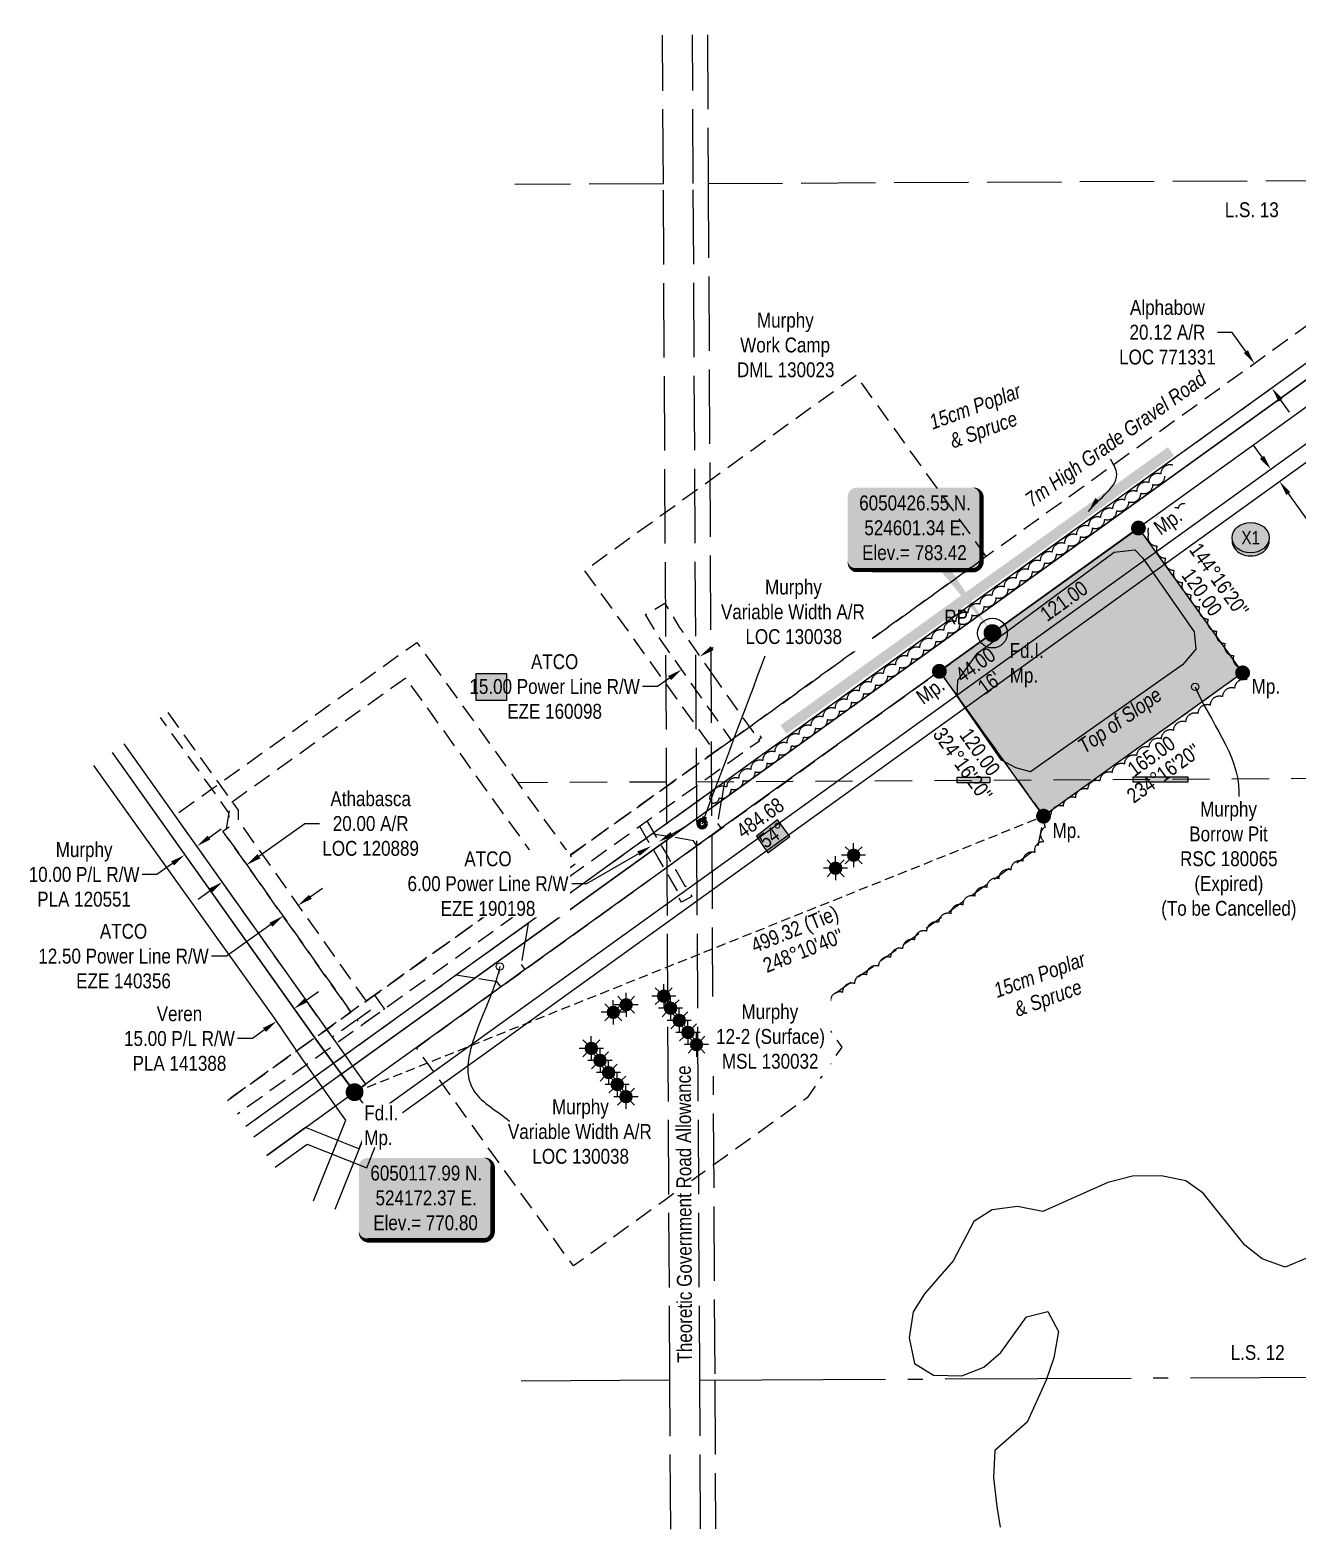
# Model space of a CAD drawing. Extents: x 522836 to 526784, y 6049824 to 6052578.
# Drawn here: x 523954 to 524806, y 6049824 to 6050832 of the extents above; entities that cross this region are included whole.
import ezdxf
from ezdxf.enums import TextEntityAlignment as Align

# ---------------------------------------------------------------- set-up
doc = ezdxf.new("R2010")
doc.units = 0
doc.header["$LTSCALE"] = 5
for name, pattern in [('0', [1, 1, 0]), ('foc-ACCESSROAD', [3.75, 2.5, -1.25]), ('foc-FLOWLINE', [3.75, 2.5, -1.25]), ('foc-LSD', [8, 5, -3]), ('foc-QUARTERLINE', [33, 25, -3, 2, -3]), ('foc-TIELINE', [1.875, 1.25, -0.625]), ('foc-UNSURVEYED', [12.5, 10, -2.5])]:
    doc.linetypes.add(name, pattern=pattern)
for name, color, linetype in [('35', 37, 'Continuous'), ('AS-ROADS', 254, 'Continuous'), ('AS-UNDERLAY-H', 141, 'Continuous'), ('C-AR', 13, 'foc-ACCESSROAD'), ('C-RW', 13, 'Continuous'), ('C-WS', 13, 'foc-ACCESSROAD'), ('C-WS-S', 13, 'Continuous'), ('DETAIL-T', 7, 'Continuous'), ('F-AR', 190, 'foc-ACCESSROAD'), ('F-EZE', 190, 'foc-FLOWLINE'), ('F-RW', 190, 'Continuous'), ('L-BD', 7, 'Continuous'), ('L-MON', 1, 'Continuous'), ('L-QSEC', 8, 'foc-QUARTERLINE'), ('L-ROAD-T', 7, 'Continuous'), ('L-SECTION-LSD', 7, 'foc-LSD'), ('L-TIE', 7, 'foc-TIELINE'), ('L-USEC', 7, 'foc-UNSURVEYED'), ('P-CROSSINGS', 250, 'Continuous'), ('P-PROPOSED', 10, 'Continuous'), ('P-PROPOSED-H', 21, 'Continuous'), ('T-BUSH', 110, '0'), ('T-BUSH-T', 110, 'Continuous'), ('T-SLOPE', 48, 'Continuous'), ('T-WATER', 160, 'Continuous')]:
    doc.layers.add(name, color=color, linetype=linetype)
for name, color, linetype, lineweight in [('AS-GENERAL', 48, 'Continuous', 18), ('C-AR-T', 13, 'Continuous', 9), ('C-RW-T', 13, 'Continuous', 9), ('C-WS-T', 13, 'Continuous', 9), ('F-AR-T', 190, 'Continuous', 9), ('F-EZE-T', 190, 'Continuous', 9), ('T-TEXT', 48, 'Continuous', 18)]:
    doc.layers.add(name, color=color, linetype=linetype, lineweight=lineweight)
doc.styles.add('100L', font='ARIALN.TTF', dxfattribs={"height": 11})
doc.styles.add('80', font='ARIALN.TTF', dxfattribs={"height": 10})
doc.styles.add('80CG', font='ARIALN.TTF', dxfattribs={"height": 10})
doc.styles.add('80L', font='ARIALN.TTF', dxfattribs={"height": 10})
doc.styles.add('80LS', font='ARIALNI.TTF', dxfattribs={"height": 10})
doc.styles.add('Crossing', font='ARIALN.TTF', dxfattribs={"height": 10})
doc.styles.add('foc-LtypeFont', font='ARIALN.TTF', dxfattribs={"height": 7.35})
doc.linetypes.add('foc-TOPO-flowdirection', pattern='A,20,[">",foc-LtypeFont,S=0.3,R=0,X=0,Y=-0.945],-1e-05', length=20.00001)
doc.dimstyles.new('Compass 5 000', dxfattribs={"dimscale": 5, "dimtxt": 9, "dimasz": 2, "dimexe": 0.2, "dimexo": 0.0625, "dimgap": 0.5, "dimtad": 0, "dimtih": 1, "dimtoh": 1, "dimzin": 0, "dimdsep": 46, "dimtxsty": '80CG', "dimcen": 0.1, "dimse1": 1, "dimse2": 1, "dimclrd": 256, "dimclrt": 256, "dimaunit": 1, "dimadec": 4, "dimazin": 0, "dimtfac": 0.06, "dimtofl": 0, "dimtmove": 0, "dimatfit": 1, "dimfxl": 0.2, "dimtolj": 1, "dimtzin": 0, "dimlwd": -1, "dimarcsym": 0})

# ---------------------------------------------------------------- blocks, each defined once
blk = doc.blocks.new('*D605')
at = {"layer": 'F-AR-T', "transparency": 16777216}
for p, q in [((524762.6, 6050628.7), (524752.6, 6050628.7)), ((524771.8, 6050615.8), (524762.6, 6050628.7)), ((524795.1, 6050583.1), (524800.9, 6050575))]:
    blk.add_line(p, q, dxfattribs=at)
for points in [[(524773.1, 6050616.7), (524770.4, 6050614.8), (524777.6, 6050607.6)], [(524796.5, 6050584.1), (524793.7, 6050582.1), (524789.3, 6050591.3)]]:
    blk.add_solid(points, dxfattribs=at)
at = {"layer": 'F-AR-T', "transparency": 16777216, "insert": (524719, 6050628.7), "char_height": 10, "attachment_point": 5, "style": '80CG'}
blk.add_mtext('\\A1;Alphabow\\P20.12 A/R\\PLOC 771331', dxfattribs=at)
blk = doc.blocks.new('*D603')
at = {"layer": 'F-EZE-T', "transparency": 16777216}
for p, q in [((524412.8, 6050416.5), (524421, 6050422.2)), ((524384.2, 6050396.3), (524376, 6050390.6)), ((524376, 6050390.6), (524366, 6050390.6))]:
    blk.add_line(p, q, dxfattribs=at)
for points in [[(524411.8, 6050417.8), (524413.8, 6050415.1), (524404.6, 6050410.7)], [(524383.2, 6050397.7), (524385.2, 6050395), (524392.4, 6050402.1)]]:
    blk.add_solid(points, dxfattribs=at)
at = {"layer": 'F-EZE-T', "transparency": 16777216, "insert": (524306.9, 6050390.6), "char_height": 10, "attachment_point": 5, "style": '80CG'}
blk.add_mtext('\\A1;ATCO\\P15.00 Power Line R/W\\PEZE 160098', dxfattribs=at)
blk = doc.blocks.new('*D609')
at = {"layer": 'F-EZE-T', "transparency": 16777216}
for p, q in [((524385.8, 6050291.4), (524394.4, 6050296.4)), ((524363.3, 6050278.3), (524328.4, 6050258.1)), ((524328.4, 6050258.1), (524318.4, 6050258.1))]:
    blk.add_line(p, q, dxfattribs=at)
for points in [[(524384.9, 6050292.9), (524386.6, 6050290), (524377.1, 6050286.4)], [(524362.5, 6050279.8), (524364.1, 6050276.9), (524371.9, 6050283.4)]]:
    blk.add_solid(points, dxfattribs=at)
at = {"layer": 'F-EZE-T', "transparency": 16777216, "insert": (524262.1, 6050258.1), "char_height": 10, "attachment_point": 5, "style": '80CG', "bg_fill": 3, "box_fill_scale": 1.1, "bg_fill_color": 256, "bg_fill_true_color": 13158600, "bg_fill_transparency": 0}
blk.add_mtext('\\A1;ATCO\\P6.00 Power Line R/W\\PEZE 190198', dxfattribs=at)
blk = doc.blocks.new('fdia')
at = {"color": 255, "const_width": 1}
blk.add_lwpolyline([(-0.5, 0, 1), (0.5, 0, 1)], format="xyb", close=True, dxfattribs=at)
blk = doc.blocks.new('Fdiaa')
blk.add_blockref('fdia', (0, 0))
blk = doc.blocks.new('fdib')
at = {"color": 1, "const_width": 1.6}
blk.add_lwpolyline([(-0.4, 0, 1), (0.4, 0, 1)], format="xyb", close=True, dxfattribs=at)
at = {"color": 1}
blk.add_circle((0, 0), 0.8, dxfattribs=at)
blk = doc.blocks.new('Fdibb')
blk.add_blockref('fdib', (0, 0))
blk = doc.blocks.new('fdicc')
for name in ['Fdibb', 'Fdiaa']:
    blk.add_blockref(name, (0, 0))
blk = doc.blocks.new('FDI')
blk.add_blockref('fdicc', (0, 0))
blk = doc.blocks.new('PLIA')
at = {"color": 255, "const_width": 1}
blk.add_lwpolyline([(-0.5, 0, 1), (0.5, 0, 1)], format="xyb", close=True, dxfattribs=at)
blk = doc.blocks.new('PLIAA')
blk.add_blockref('PLIA', (0, 0))
blk = doc.blocks.new('PLIB')
at = {"color": 1}
blk.add_circle((0, 0), 0.8, dxfattribs=at)
blk = doc.blocks.new('PLIBB')
blk.add_blockref('PLIB', (0, 0))
blk = doc.blocks.new('PLICC')
for name in ['PLIAA', 'PLIBB']:
    blk.add_blockref(name, (0, 0))
blk = doc.blocks.new('PLI')
blk.add_blockref('PLICC', (0, 0))
blk = doc.blocks.new('*D628')
at = {"layer": 'F-EZE-T', "transparency": 16777216}
for p, q in [((524142.6, 6050249.4), (524150.8, 6050255.1)), ((524116.1, 6050230.6), (524086.2, 6050209.4)), ((524086.2, 6050209.4), (524076.2, 6050209.4))]:
    blk.add_line(p, q, dxfattribs=at)
for points in [[(524141.7, 6050250.7), (524143.6, 6050248), (524134.5, 6050243.6)], [(524115.2, 6050231.9), (524117.1, 6050229.2), (524124.3, 6050236.4)]]:
    blk.add_solid(points, dxfattribs=at)
at = {"layer": 'F-EZE-T', "transparency": 16777216, "insert": (524017, 6050209.4), "char_height": 10, "attachment_point": 5, "style": '80CG'}
blk.add_mtext('\\A1;ATCO\\P12.50 Power Line R/W\\PEZE 140356', dxfattribs=at)
blk = doc.blocks.new('*D629')
at = {"layer": 'C-RW-T', "transparency": 16777216}
for p, q in [((524074.5, 6050289.1), (524082.6, 6050294.9)), ((524039.5, 6050264.3), (524029.5, 6050264.3)), ((524050, 6050271.7), (524039.5, 6050264.3))]:
    blk.add_line(p, q, dxfattribs=at)
for points in [[(524073.5, 6050290.5), (524075.4, 6050287.8), (524066.3, 6050283.3)], [(524049, 6050273.1), (524051, 6050270.4), (524058.2, 6050277.5)]]:
    blk.add_solid(points, dxfattribs=at)
at = {"layer": 'C-RW-T', "transparency": 16777216, "insert": (523990.5, 6050264.3), "char_height": 10, "attachment_point": 5, "style": '80CG'}
blk.add_mtext('\\A1;Murphy\\P10.00 P/L R/W\\PPLA 120551', dxfattribs=at)
blk = doc.blocks.new('*D630')
at = {"layer": 'C-RW-T', "transparency": 16777216}
for p, q in [((524139.9, 6050179.9), (524148.1, 6050185.7)), ((524103.7, 6050154), (524093.7, 6050154)), ((524111.8, 6050159.9), (524103.7, 6050154))]:
    blk.add_line(p, q, dxfattribs=at)
for points in [[(524138.9, 6050181.3), (524140.9, 6050178.6), (524131.8, 6050174.1)], [(524110.8, 6050161.2), (524112.8, 6050158.5), (524119.9, 6050165.7)]]:
    blk.add_solid(points, dxfattribs=at)
at = {"layer": 'C-RW-T', "transparency": 16777216, "insert": (524054.6, 6050154), "char_height": 10, "attachment_point": 5, "style": '80CG'}
blk.add_mtext('\\A1;Veren\\P15.00 P/L R/W\\PPLA 141388', dxfattribs=at)
blk = doc.blocks.new('*D631')
at = {"layer": 'F-AR-T', "transparency": 16777216}
for p, q in [((524108, 6050276.6), (524138.9, 6050298.5)), ((524138.9, 6050298.5), (524148.9, 6050298.5)), ((524075.3, 6050253.4), (524067.1, 6050247.6))]:
    blk.add_line(p, q, dxfattribs=at)
for points in [[(524107.1, 6050278), (524109, 6050275.2), (524099.9, 6050270.8)], [(524074.3, 6050254.8), (524076.3, 6050252.1), (524083.5, 6050259.2)]]:
    blk.add_solid(points, dxfattribs=at)
at = {"layer": 'F-AR-T', "transparency": 16777216, "insert": (524183.2, 6050298.5), "char_height": 10, "attachment_point": 5, "style": '80CG'}
blk.add_mtext('\\A1;Athabasca\\P20.00 A/R\\PLOC 120889', dxfattribs=at)
blk = doc.blocks.new('RP')
at = {"layer": '35', "color": 3}
blk.add_circle((0, 0), 10, dxfattribs=at)
at = {"layer": '35', "color": 3, "style": '80'}
blk.add_attdef('RP_001', (-32.4, 5.8), '', height=10, dxfattribs=at)
blk = doc.blocks.new('*U634')
h = blk.add_hatch(color=254)
edge = h.paths.add_edge_path()
edge.add_line((-39, -28.5), (39, -28.5))
edge.add_arc((39, -22.5), 6, 270, 360)
edge.add_line((45, -22.5), (45, 21))
edge.add_arc((39, 21), 6, 0, 90)
edge.add_line((39, 27), (-39, 27))
edge.add_arc((-39, 21), 6, 90, 180)
edge.add_line((-45, 21), (-45, -22.5))
edge.add_arc((-39, -22.5), 6, 180, 270)
at = {"color": 1, "flags": 128}
blk.add_lwpolyline([(-39, -28.5, 3, 3, 0), (39, -28.5, 3, 3, 0.414214), (45, -22.5, 3, 3, 0), (45, 21, 3, 0, 0.414214), (39, 27, 0, 0, 0), (-39, 27, 0, 0, 0.414214), (-45, 21, 0, 0, 0), (-45, -22.5, 0, 3, 0.414214)], format="xyseb", close=True, dxfattribs=at)
blk.add_lwpolyline([(20.6, 15.1, 0, 10, 0), (0, 0, 5, 5, 0)], format="xyseb", dxfattribs=at)
at = {"color": 1, "style": '80'}
blk.add_attdef('ENTER_TEXT_001', (-36, -5), '', height=10, dxfattribs=at)
blk = doc.blocks.new('*U635')
h = blk.add_hatch(color=254)
edge = h.paths.add_edge_path()
edge.add_line((-39, -28.5), (39, -28.5))
edge.add_arc((39, -22.5), 6, 270, 360)
edge.add_line((45, -22.5), (45, 21))
edge.add_arc((39, 21), 6, 0, 90)
edge.add_line((39, 27), (-39, 27))
edge.add_arc((-39, 21), 6, 90, 180)
edge.add_line((-45, 21), (-45, -22.5))
edge.add_arc((-39, -22.5), 6, 180, 270)
at = {"color": 1, "flags": 128}
blk.add_lwpolyline([(-39, -28.5, 3, 3, 0), (39, -28.5, 3, 3, 0.414214), (45, -22.5, 3, 3, 0), (45, 21, 3, 0, 0.414214), (39, 27, 0, 0, 0), (-39, 27, 0, 0, 0.414214), (-45, 21, 0, 0, 0), (-45, -22.5, 0, 3, 0.414214)], format="xyseb", close=True, dxfattribs=at)
blk.add_lwpolyline([(52.3, -70.8, 0, 10, 0), (0, 0, 5, 5, 0)], format="xyseb", dxfattribs=at)
at = {"color": 1, "style": '80'}
blk.add_attdef('ENTER_TEXT_001', (-36, -5), '', height=10, dxfattribs=at)
blk = doc.blocks.new('*D637')
at = {"layer": 'C-RW-T', "transparency": 16777216}
for p, q in [((524782.7, 6050544.7), (524776.9, 6050552.8)), ((524800.2, 6050520.3), (524819.5, 6050493.6)), ((524819.5, 6050493.6), (524829.5, 6050493.6))]:
    blk.add_line(p, q, dxfattribs=at)
for points in [[(524784, 6050545.7), (524781.3, 6050543.7), (524788.5, 6050536.6)], [(524801.6, 6050521.3), (524798.9, 6050519.4), (524794.4, 6050528.5)]]:
    blk.add_solid(points, dxfattribs=at)
at = {"layer": 'C-RW-T', "transparency": 16777216, "insert": (524884.2, 6050493.6), "char_height": 10, "attachment_point": 5, "style": '80CG'}
blk.add_mtext('\\A1;Murphy\\P10.00 Waterline R/W\\PLOC 195185', dxfattribs=at)
blk = doc.blocks.new('GAS')
h = blk.add_hatch(color=255)
h.dxf.hatch_style = 1
edge = h.paths.add_edge_path()
edge.add_arc((0, 0), 0.9, 0, 360)
for p, q in [((-0.81, 0), (-1.62, 0)), ((-0.57, 0.57), (-1.14, 1.14)), ((0, 0.81), (0, 1.62)), ((0.57, 0.57), (1.14, 1.14)), ((1.62, 0), (0.81, 0)), ((-0.57, -0.57), (-1.14, -1.14)), ((0, -0.81), (0, -1.62)), ((1.14, -1.14), (0.57, -0.57))]:
    blk.add_line(p, q)
blk.add_circle((0, 0), 0.8)
blk = doc.blocks.new('xing2')
h = blk.add_hatch(color=50)
h.dxf.hatch_style = 1
edge = h.paths.add_edge_path()
edge.add_ellipse((0, 0), major_axis=(-12.5, 0), ratio=0.816297, start_angle=0, end_angle=360)
h = blk.add_hatch(color=250)
h.dxf.hatch_style = 1
edge = h.paths.add_edge_path()
edge.add_ellipse((0, -2), major_axis=(-12.5, 0), ratio=0.816297, start_angle=0, end_angle=180)
edge.add_line((12.5, -2), (12.5, 0))
edge.add_ellipse((0, 0), major_axis=(-12.5, 0), ratio=0.816297, start_angle=0, end_angle=180, ccw=False)
edge.add_line((-12.5, 0), (-12.5, -2))
at = {"color": 250}
blk.add_ellipse((0, 0), major_axis=(-12.5, 0), ratio=0.816297, dxfattribs=at)
blk.add_ellipse((0, -2), major_axis=(-12.5, 0), ratio=0.816297, start_param=0, end_param=3.141593, dxfattribs=at)
at = {"color": 250, "style": 'Crossing'}
blk.add_attdef('CROSSING', text='', height=9, dxfattribs=at).set_placement((0.1, 0), align=Align.MIDDLE_CENTER)
at = {"color": 250, "style": 'Crossing', "flags": 1}
for tag, p in [('OWNER', (0.1, -12.5)), ('DESCRIPTION', (0.1, -25.8)), ('LOCATION', (0.1, -39.3)), ('DWG_REF', (0.1, -52.8))]:
    blk.add_attdef(tag, text='', height=9, dxfattribs=at).set_placement(p, align=Align.MIDDLE_CENTER)

msp = doc.modelspace()

# ---------------------------------------------------------------- hatches: boundary and pattern name
at = {"layer": 'AS-UNDERLAY-H'}
h = msp.add_hatch(color=256, dxfattribs=at)
h.dxf.hatch_style = 1
h.paths.add_polyline_path([(524254.207, 6050399.386), (524274.609, 6050399.386), (524274.609, 6050381.226), (524254.207, 6050381.226)])
h = msp.add_hatch(color=256, dxfattribs=at)
h.dxf.hatch_style = 1
h.paths.add_polyline_path([(524577.603, 6050329.723), (524599.512, 6050329.723), (524599.512, 6050325.948), (524577.603, 6050325.948)])
h = msp.add_hatch(color=256, dxfattribs=at)
h.dxf.hatch_style = 1
h.paths.add_polyline_path([(524696.04, 6050330.046), (524732.631, 6050330.046), (524732.631, 6050326.27), (524696.04, 6050326.27)])
h = msp.add_hatch(color=256, dxfattribs=at)
h.dxf.hatch_style = 1
h.paths.add_polyline_path([(524442.742, 6050289.997), (524450.313, 6050278.871), (524465.01, 6050289.819), (524456.815, 6050301.123)])
at = {"layer": 'P-PROPOSED-H'}
h = msp.add_hatch(color=256, dxfattribs=at)
h.dxf.hatch_style = 1
h.paths.add_polyline_path([(524635.68, 6050303.502), (524565.646, 6050400.875), (524699.518, 6050497.161), (524769.558, 6050399.801)])

# ---------------------------------------------------------------- linework, layer by layer
at = {"layer": 'AS-ROADS', "const_width": 6.996, "flags": 128}
msp.add_lwpolyline([(524721.312, 6050548.683), (524600.88, 6050462.242), (524460.794, 6050361.731)], dxfattribs=at)
at = {"layer": 'AS-UNDERLAY-H'}
for points in [[(524254.207, 6050399.386), (524274.609, 6050399.386), (524274.609, 6050381.226), (524254.207, 6050381.226)], [(524577.603, 6050329.723), (524599.512, 6050329.723), (524599.512, 6050325.948), (524577.603, 6050325.948)], [(524696.04, 6050330.046), (524732.631, 6050330.046), (524732.631, 6050326.27), (524696.04, 6050326.27)]]:
    msp.add_lwpolyline(points, close=True, dxfattribs=at)
at = {"layer": 'AS-UNDERLAY-H', "flags": 128}
msp.add_lwpolyline([(524442.742, 6050289.997), (524450.313, 6050278.871), (524465.01, 6050289.819), (524456.815, 6050301.123)], close=True, dxfattribs=at)
at = {"layer": 'C-AR'}
for points in [[(524408.861, 6050288.099), (524402.622, 6050283.664), (524400.212, 6050287.014), (524385.1, 6050289.565), (524378.688, 6050290.603), (524372.371, 6050291.697), (524378.658, 6050296.185), (524408.701, 6050317.656), (524421.067, 6050326.49), (524418.962, 6050313.756), (524416.483, 6050298.648), (524418.878, 6050295.29), (524412.3, 6050290.584), (524408.861, 6050288.099)], [(524286.947, 6050200.396), (524270.681, 6050188.776), (524268.262, 6050192.14), (524253.081, 6050194.612), (524240.305, 6050196.71), (524289.009, 6050231.507), (524286.94, 6050218.802), (524284.49, 6050203.812), (524286.947, 6050200.396)]]:
    msp.add_lwpolyline(points, close=True, dxfattribs=at)
at = {"layer": 'C-RW'}
for points in [[(525305.078, 6050576.968), (525207.081, 6050648.21), (525082.65, 6050728.952), (525046.138, 6050724.655), (525009.904, 6050720.435), (524564.162, 6050399.789), (524418.109, 6050294.742), (524408.097, 6050287.54), (524401.873, 6050283.064), (524378.125, 6050265.98), (524172.368, 6050117.993), (524163.447, 6050130.025), (524377.965, 6050284.342), (524384.371, 6050288.951), (524407.938, 6050305.903), (524418.075, 6050313.194), (525004.302, 6050734.873), (525043.961, 6050739.498), (525066.132, 6050742.106), (525086.271, 6050744.48), (525089.833, 6050742.226), (525215.575, 6050660.57), (525304.97, 6050596.376)], [(525305.062, 6050579.935), (525299.374, 6050581.115), (525207.081, 6050648.21), (525082.65, 6050728.952), (525009.904, 6050720.435), (524898.413, 6050640.234), (524886.222, 6050606.84), (524577.314, 6050384.626), (524252.899, 6050151.267), (524225.599, 6050131.63), (524184.115, 6050101.846), (524175.294, 6050079.824), (524139.346, 6050094.223), (524113.312, 6050075.496)], [(524118.946, 6050067.612), (524140.56, 6050083.006), (524180.575, 6050067.13), (524191.57, 6050094.841), (524231.435, 6050123.516), (524256.792, 6050141.755), (524583.151, 6050376.512), (524894.556, 6050600.522), (524906.747, 6050633.917), (525013.638, 6050710.809), (525080.233, 6050718.606), (525201.418, 6050639.97), (525295.238, 6050571.765), (525305.119, 6050569.716)], [(524009.318, 6050346.359), (524148.851, 6050149.774), (524148.851, 6050149.774), (524148.851, 6050149.774), (524163.447, 6050130.025), (524158.792, 6050126.673), (524153.218, 6050122.664), (524153.218, 6050122.664), (524153.218, 6050122.664), (524104.597, 6050087.692)], [(524113.312, 6050075.496), (524171.763, 6050117.541), (524179.854, 6050123.361), (524171.81, 6050134.695), (524166.859, 6050141.671), (524157.429, 6050154.957), (524157.429, 6050154.957), (524157.429, 6050154.957), (524050.357, 6050305.807), (524017.431, 6050352.203)]]:
    msp.add_lwpolyline(points, dxfattribs=at)
at = {"layer": 'C-WS'}
msp.add_lwpolyline([(524327.091, 6050468.433), (524414.634, 6050346.724), (524597.198, 6050478.039), (524509.654, 6050599.748)], close=True, dxfattribs=at)
at = {"layer": 'C-WS', "flags": 128}
msp.add_lwpolyline([(524769.558, 6050399.801), (524635.68, 6050303.502), (524565.84, 6050400.984), (524699.518, 6050497.161), (524769.558, 6050399.801)], close=True, dxfattribs=at)
at = {"layer": 'F-AR', "flags": 128}
msp.add_lwpolyline([(524223.059, 6050408.095), (524317.283, 6050277.142), (524321.227, 6050271.665), (524319.799, 6050270.639), (524304.98, 6050259.995), (524301.009, 6050265.516), (524206.864, 6050396.422), (524090.128, 6050313.022), (524088.914, 6050312.155), (524087.873, 6050305.907), (524086.056, 6050294.996), (524085.43, 6050291.241), (524169.961, 6050171.855), (524173.699, 6050166.578), (524173.221, 6050166.237), (524157.429, 6050154.957), (524153.687, 6050160.229), (524051.582, 6050304.081), (524076.413, 6050321.821), (524081.284, 6050325.301), (524214.27, 6050420.309), (524223.059, 6050408.095)], close=True, dxfattribs=at)
at = {"layer": 'F-EZE', "flags": 128}
for points in [[(524411.987, 6050400.264), (524440.583, 6050359.648), (524442.454, 6050360.986), (524443.531, 6050359.349), (524445.94, 6050356.106), (524444.035, 6050354.745), (524444.586, 6050353.963), (524412.363, 6050330.943), (524382.319, 6050309.48), (524192.53, 6050173.891), (524177.776, 6050163.352), (524176.954, 6050162.764), (524174.049, 6050166.829), (524176.284, 6050168.423), (524182.587, 6050172.917), (524183.05, 6050173.247), (524179.286, 6050178.556), (524180.109, 6050179.143), (524185.824, 6050183.226), (524301.009, 6050265.516), (524317.283, 6050277.142), (524382.243, 6050323.551), (524412.286, 6050345.014), (524413.945, 6050346.199), (524425.769, 6050354.646), (524412.129, 6050374.02), (524381.734, 6050417.188), (524378.137, 6050422.298), (524368.135, 6050439.063), (524381.011, 6050446.745), (524381.579, 6050445.791), (524390.722, 6050430.466), (524411.987, 6050400.264)], [(524388.985, 6050266.015), (524394.7, 6050256.177), (524395.306, 6050256.512), (524399.215, 6050249.553), (524392.242, 6050245.615), (524388.328, 6050252.601), (524389.514, 6050253.161), (524384.081, 6050262.514), (524382.561, 6050265.116), (524376.516, 6050275.509), (524371.9, 6050283.445), (524364.262, 6050296.579), (524369.166, 6050300.082), (524376.805, 6050286.947), (524377.191, 6050286.284), (524381.42, 6050279.012), (524382.495, 6050277.163), (524388.985, 6050266.015)]]:
    msp.add_lwpolyline(points, close=True, dxfattribs=at)
for points in [[(524086.871, 6050112.499), (524133.36, 6050145.709), (524145.572, 6050154.433), (524153.687, 6050160.229), (524169.962, 6050171.855), (524085.43, 6050291.241), (524083.874, 6050293.439), (524086.056, 6050294.996), (524088.077, 6050296.438), (524087.903, 6050305.831), (524076.413, 6050321.821), (524041.861, 6050369.8)], [(524046.713, 6050373.295), (524081.284, 6050325.301), (524090.128, 6050313.022), (524093.994, 6050307.656), (524094.044, 6050300.697), (524180.109, 6050179.143), (524185.824, 6050183.226), (524189.586, 6050177.931), (524192.53, 6050173.891), (524177.776, 6050163.352), (524176.954, 6050162.764), (524160.323, 6050150.878), (524152.212, 6050145.081), (524140.003, 6050136.354), (524093.549, 6050103.154)]]:
    msp.add_lwpolyline(points, dxfattribs=at)
at = {"layer": 'F-RW'}
for points in [[(524099.273, 6050095.144), (524587.261, 6050446.143), (525113.11, 6050824.415), (525170.905, 6050742.638), (525202.034, 6050698.594), (525223.235, 6050668.596), (525304.902, 6050608.394)], [(525304.97, 6050596.376), (525217.37, 6050659.282), (525202.124, 6050682.632), (525159.753, 6050742.581), (525110.963, 6050811.617), (524592.574, 6050438.689)], [(524592.574, 6050438.689), (524104.596, 6050087.694)], [(524009.31, 6050346.354), (524145.554, 6050154.42), (524184.115, 6050101.846), (524159.034, 6050039.227)], [(524144.867, 6050044.901), (524166.402, 6050099.18), (524162.867, 6050104.158), (524154.111, 6050116.488), (524148.761, 6050124.022), (524140.003, 6050136.354), (524137.105, 6050140.435), (524119.167, 6050166.76), (523997.115, 6050337.569)]]:
    msp.add_lwpolyline(points, dxfattribs=at)
at = {"layer": 'L-QSEC'}
for p, q in [((524384.411, 6049924.34), (524284.463, 6049923.867)), ((524404.52, 6049924.449), (525174.654, 6049928.292))]:
    msp.add_line(p, q, dxfattribs=at)
at = {"layer": 'L-SECTION-LSD'}
for p, q in [((524382.227, 6050326.468), (524282.28, 6050325.945)), ((524402.336, 6050326.577), (525206.505, 6050331.08))]:
    msp.add_line(p, q, dxfattribs=at)
at = {"layer": 'L-TIE', "flags": 128}
msp.add_lwpolyline([(524172.368, 6050117.993), (524635.68, 6050303.502)], dxfattribs=at)
at = {"layer": 'L-USEC'}
for p, q in [((524380.043, 6050728.596), (524379.5, 6050828.543)), ((524400.152, 6050728.705), (524399.61, 6050828.639)), ((524409.66, 6050828.687), (524410.203, 6050728.746)), ((524380.043, 6050728.596), (524280.095, 6050728.121)), ((524384.411, 6049924.34), (524380.043, 6050728.596)), ((524404.52, 6049924.449), (524400.152, 6050728.705)), ((524410.203, 6050728.746), (525204.256, 6050732.72)), ((524410.203, 6050728.746), (524414.571, 6049924.49)), ((524384.954, 6049824.402), (524384.411, 6049924.34)), ((524405.063, 6049824.502), (524404.52, 6049924.449)), ((524414.571, 6049924.49), (524415.114, 6049824.552))]:
    msp.add_line(p, q, dxfattribs=at)
at = {"layer": 'P-PROPOSED', "flags": 128}
msp.add_lwpolyline([(524635.68, 6050303.502), (524565.646, 6050400.875), (524699.518, 6050497.161), (524769.558, 6050399.801)], close=True, dxfattribs=at)
at = {"layer": 'T-BUSH', "flags": 128}
for points in [[(524722.696, 6050539.348, 0.52056705), (524714.584, 6050533.51, 0.52056705), (524706.471, 6050527.671, 0.52056705), (524698.359, 6050521.832, 0.52056705), (524690.247, 6050515.993, 0.52056705), (524682.135, 6050510.154, 0.52056705), (524674.023, 6050504.316, 0.52056705), (524665.911, 6050498.477, 0.52056705), (524657.799, 6050492.638, 0.52056705), (524649.687, 6050486.799, 0.52056705), (524641.575, 6050480.96, 0.52056705), (524633.463, 6050475.122, 0.52056705), (524625.351, 6050469.283, 0.52056705), (524617.239, 6050463.444, 0.52056705), (524609.126, 6050457.605, 0.52056705), (524601.011, 6050451.771, 0.52056705), (524592.891, 6050445.943, 0.52056705), (524584.772, 6050440.114, 0.52056705), (524576.653, 6050434.285, 0.52056705), (524568.534, 6050428.456, 0.52056705), (524560.414, 6050422.627, 0.52056705), (524552.295, 6050416.798, 0.52056705), (524544.176, 6050410.97, 0.52056705), (524536.057, 6050405.141, 0.52056705), (524527.937, 6050399.312, 0.52056705), (524519.818, 6050393.483, 0.52056705), (524511.699, 6050387.654, 0.52056705), (524503.58, 6050381.826, 0.52056705), (524495.46, 6050375.997, 0.52056705), (524487.341, 6050370.168, 0.52056705), (524479.222, 6050364.339, 0.52056705), (524471.103, 6050358.51, 0.52056705), (524463.001, 6050352.657, 0.52056705), (524454.934, 6050346.757, 0.52056705), (524446.867, 6050340.856, 0.52056705), (524438.799, 6050334.955, 0.52056705), (524430.732, 6050329.054, 0.52056705), (524422.665, 6050323.153, 0.52056705), (524411.162, 6050314.739, 0.52056705)], [(524717.129, 6050532.112, -0.52056705), (524709.025, 6050526.261, -0.52056705), (524700.922, 6050520.411, -0.52056705), (524692.818, 6050514.56, -0.52056705), (524684.715, 6050508.709, -0.52056705), (524676.611, 6050502.858, -0.52056705), (524668.508, 6050497.008, -0.52056705), (524660.404, 6050491.157, -0.52056705), (524652.301, 6050485.306, -0.52056705), (524644.197, 6050479.456, -0.52056705), (524636.094, 6050473.605, -0.52056705), (524627.99, 6050467.754, -0.52056705), (524619.887, 6050461.903, -0.52056705), (524611.783, 6050456.053, -0.52056705), (524603.68, 6050450.202, -0.52056705), (524595.576, 6050444.351, -0.52056705), (524587.473, 6050438.501, -0.52056705), (524579.369, 6050432.65, -0.52056705), (524571.266, 6050426.799, -0.52056705), (524563.162, 6050420.948, -0.52056705), (524555.059, 6050415.098, -0.52056705), (524546.955, 6050409.247, -0.52056705), (524538.852, 6050403.396, -0.52056705), (524530.748, 6050397.545, -0.52056705), (524522.645, 6050391.695, -0.52056705), (524514.541, 6050385.844, -0.52056705), (524506.438, 6050379.993, -0.52056705), (524498.334, 6050374.143, -0.52056705), (524490.231, 6050368.292, -0.52056705), (524482.127, 6050362.441, -0.52056705), (524474.024, 6050356.59, -0.52056705), (524465.92, 6050350.74, -0.52056705), (524457.817, 6050344.889, -0.52056705), (524449.713, 6050339.038, -0.52056705), (524441.61, 6050333.188, -0.52056705), (524433.506, 6050327.337, -0.52056705), (524425.403, 6050321.486, -0.52056705), (524417.299, 6050315.635, -0.52056705), (524412.698, 6050312.313, -0.52056705)], [(524484.54, 6050173.512, -0.52056705), (524492.625, 6050179.389, -0.52056705), (524500.71, 6050185.265, -0.52056705), (524508.795, 6050191.141, -0.52056705), (524516.88, 6050197.017, -0.52056705), (524524.965, 6050202.893, -0.52056705), (524533.05, 6050208.769, -0.52056705), (524541.135, 6050214.645, -0.52056705), (524549.22, 6050220.522, -0.52056705), (524557.306, 6050226.398, -0.52056705), (524565.391, 6050232.274, -0.52056705), (524573.476, 6050238.15, -0.52056705), (524581.561, 6050244.026, -0.52056705), (524589.646, 6050249.902, -0.52056705), (524597.731, 6050255.778, -0.52056705), (524605.816, 6050261.655, -0.52056705), (524613.901, 6050267.531, -0.52056705), (524621.986, 6050273.407, -0.52056705), (524630.071, 6050279.283, -0.52056705), (524635.885, 6050286.488, -0.52056705), (524637.044, 6050296.415, -0.52056705), (524640.845, 6050304.75, -0.52056705), (524649.084, 6050310.407, -0.52056705), (524657.323, 6050316.065, -0.52056705), (524665.563, 6050321.723, -0.52056705), (524673.802, 6050327.381, -0.52056705), (524682.041, 6050333.039, -0.52056705), (524690.281, 6050338.697, -0.52056705), (524698.52, 6050344.354, -0.52056705), (524706.759, 6050350.012, -0.52056705), (524714.999, 6050355.67, -0.52056705), (524723.238, 6050361.328, -0.52056705), (524731.477, 6050366.986, -0.52056705), (524739.717, 6050372.644, -0.52056705), (524747.956, 6050378.301, -0.52056705), (524756.195, 6050383.959, -0.52056705), (524764.435, 6050389.617, -0.52056705), (524772.674, 6050395.275, -0.52056705), (524769.468, 6050403.006, -0.52056705), (524763.737, 6050411.195, -0.52056705), (524758.007, 6050419.384, -0.52056705), (524752.276, 6050427.572, -0.52056705), (524746.545, 6050435.761, -0.52056705), (524740.814, 6050443.95, -0.52056705), (524735.083, 6050452.139, -0.52056705), (524729.352, 6050460.327, -0.52056705), (524723.622, 6050468.516, -0.52056705), (524717.891, 6050476.705, -0.52056705), (524712.16, 6050484.893, -0.52056705), (524706.429, 6050493.082, -0.52056705), (524709.945, 6050499.532, -0.52056705), (524718.259, 6050505.08, -0.52056705), (524726.573, 6050510.627, -0.52056705), (524730.785, 6050513.438, -0.52056705)]]:
    msp.add_lwpolyline(points, format="xyb", dxfattribs=at)
at = {"layer": 'T-SLOPE', "flags": 128}
msp.add_lwpolyline([(524577.62, 6050384.2), (524578.059, 6050394.587), (524591.218, 6050412.971), (524683.226, 6050480.879), (524697.143, 6050482.605), (524702.408, 6050476.91), (524737.08, 6050427.303), (524738.119, 6050415.839), (524729.168, 6050405.256), (524626.948, 6050333.323), (524617.069, 6050336.07), (524607.431, 6050341.146), (524577.62, 6050384.216)], close=True, dxfattribs=at)
at = {"layer": 'T-WATER', "linetype": 'foc-TOPO-flowdirection', "flags": 128}
msp.add_lwpolyline([(525305.918, 6050427.008), (525302.859, 6050428.734), (525278.076, 6050440.757), (525263.125, 6050445.294), (525186.395, 6050446.483), (525173.987, 6050438.709), (525196.426, 6050397.536), (525215.352, 6050373.671), (525223.362, 6050360.134), (525226.097, 6050342.787), (525219.472, 6050328.754), (525204.036, 6050303.522), (525195.073, 6050251.1), (525187.495, 6050238.1), (525175.036, 6050244.501), (525140.786, 6050297.098), (525119.235, 6050339.757), (525111.274, 6050352.276), (525099.548, 6050360.819), (525083.544, 6050364.821), (525067.989, 6050358.691), (525043.688, 6050341.307), (525033.248, 6050330.207), (525024.55, 6050317.992), (525020.781, 6050300.919), (525023.102, 6050282.228), (525027.179, 6050264.47), (525044.139, 6050217.553), (525042.01, 6050201.343), (525024.769, 6050177.343), (525013.25, 6050147.082), (525005.251, 6050135.262), (524994.553, 6050125.769), (524977.242, 6050122.318), (524938.212, 6050120.596), (524922.174, 6050125.257), (524908.716, 6050132.391), (524883.743, 6050149.884), (524868.946, 6050154.968), (524853.603, 6050149.388), (524845.869, 6050135.899), (524844.05, 6050078.852), (524841.948, 6050060.9), (524833.838, 6050028.583), (524825.595, 6050015.676), (524813.126, 6050006.694), (524798.12, 6050000.413), (524782.817, 6050006.011), (524771.055, 6050015.275), (524743.106, 6050050.097), (524731.387, 6050058.523), (524714.763, 6050061.716), (524695.487, 6050061.466), (524678.931, 6050057.33), (524635.206, 6050037.824), (524618.153, 6050041.173), (524601.198, 6050039.001), (524588.853, 6050031.169), (524574.978, 6050004.753), (524555.724, 6049982.575), (524547.98, 6049970.472), (524545.314, 6049952.968), (524548.895, 6049935.543), (524561.656, 6049927.895), (524580.675, 6049927.291), (524595.578, 6049933.21), (524606.926, 6049942.971), (524624.347, 6049966.975), (524638.588, 6049970.517), (524645.755, 6049957.063), (524642.612, 6049939.477), (524637.48, 6049924.442), (524624.658, 6049896.213), (524602.96, 6049877.218), (524602.146, 6049858.727), (524604.318, 6049839.432), (524606.429, 6049825.756)], dxfattribs=at)

# ---------------------------------------------------------------- block references
at = {"layer": 'C-WS-S', "xscale": 4.99743865, "yscale": 4.99743865, "zscale": 4.99743865}
for p in [(524507.977, 6050277.257), (524495.814, 6050268.512), (524355.013, 6050176.733), (524380.308, 6050182.544), (524346.383, 6050171.679), (524384.874, 6050174.445), (524390.732, 6050166.242), (524396.59, 6050158.151), (524331.588, 6050147.454), (524337.446, 6050139.362), (524343.176, 6050131.158), (524349.033, 6050123.178), (524354.892, 6050114.975)]:
    msp.add_blockref('GAS', p, dxfattribs=at)
at = {"layer": 'DETAIL-T'}
ref = msp.add_blockref('*U635', (524549.02, 6050497.282), dxfattribs=dict(at, xscale=0.99948773, yscale=0.99948773, zscale=0.99948773))
ref.add_attrib('ENTER_TEXT_001', '6050426.55 N.', (524511.743, 6050509.048), dxfattribs={"layer": '0', "color": 1, "height": 9.99488, "style": '80'})
ref.add_attrib('ENTER_TEXT_002', '524601.34 E.', (524515.217, 6050492.349), dxfattribs={"layer": '0', "color": 1, "height": 9.99488, "style": '80'})
ref.add_attrib('ENTER_TEXT_003', 'Elev.= 783.42', (524513.693, 6050475.65), dxfattribs={"layer": '0', "color": 1, "height": 9.99488, "style": '80'})
ref = msp.add_blockref('*U634', (524220.279, 6050046.883), dxfattribs=dict(at, xscale=0.99948773, yscale=0.99948773, zscale=0.99948773))
ref.add_attrib('ENTER_TEXT_001', '6050117.99 N.', (524183.003, 6050058.65), dxfattribs={"layer": '0', "color": 1, "height": 9.99488, "style": '80'})
ref.add_attrib('ENTER_TEXT_002', '524172.37 E.', (524186.477, 6050041.951), dxfattribs={"layer": '0', "color": 1, "height": 9.99488, "style": '80'})
ref.add_attrib('ENTER_TEXT_003', 'Elev.= 770.80', (524184.933, 6050025.252), dxfattribs={"layer": '0', "color": 1, "height": 9.99488, "style": '80'})
at = {"layer": 'L-BD', "xscale": 0.99948773, "yscale": 0.99948773, "zscale": 0.99948773}
msp.add_blockref('RP', (524601.34, 6050426.55), dxfattribs=at).add_auto_attribs({'RP_001': 'RP'})
at = {"layer": 'L-MON', "color": 3, "xscale": 5.000000000000004, "yscale": 5.000000000000004, "zscale": 5.000000000000004}
for name, p in [('PLI', (524699.518, 6050497.161)), ('FDI', (524601.34, 6050426.55)), ('PLI', (524565.646, 6050400.875)), ('PLI', (524769.558, 6050399.801)), ('PLI', (524635.68, 6050303.502)), ('FDI', (524172.368, 6050117.993))]:
    msp.add_blockref(name, p, dxfattribs=at)
at = {"layer": 'P-CROSSINGS', "xscale": 0.99948773, "yscale": 0.99948773, "zscale": 0.99948773}
msp.add_blockref('xing2', (524774.936, 6050490.661), dxfattribs=at).add_auto_attribs({'CROSSING': 'X1'})

# ---------------------------------------------------------------- texts
at = {"layer": 'AS-GENERAL', "insert": (524622.168, 6050518.994), "char_height": 10, "attachment_point": 1, "rotation": 35.505758, "style": '80L'}
msp.add_mtext_dynamic_manual_height_columns('{\\fArial Narrow|b0|i1|c0|p34;7m High Grade Gravel Road}', width=145.76199, gutter_width=49.974, heights=[0], dxfattribs=at)
at = {"layer": 'C-AR-T', "insert": (524275.448, 6050113.209), "char_height": 9.99485, "attachment_point": 1, "style": '80L'}
msp.add_mtext_dynamic_manual_height_columns('\\pi29.72091;Murphy\\P\\pi0.07725;Variable Width A/R\\P\\pi16.53534;LOC 130038', width=96.66683, gutter_width=49.974, heights=[0], dxfattribs=at)
at = {"layer": 'C-WS-T', "char_height": 9.99485, "attachment_point": 1, "style": '80L'}
for s, width, insert in [('\\pi13.51507;Murphy\\P\\pi2.22484;Work Camp\\P\\pi0.04997;DML 130023', 64.25516, (524429.493, 6050641.866)), ('\\pi26.56839;Murphy\\P\\pi19.23588;Borrow Pit\\P\\pi13.08285;RSC 180065\\P\\pi22.65159;(Expired)\\P\\pi0.37111;(To be Cancelled)', 90.36181, (524714.453, 6050313.241))]:
    msp.add_mtext_dynamic_manual_height_columns(s, width=width, gutter_width=49.974, heights=[0], dxfattribs=dict(at, insert=insert))
at = {"layer": 'L-BD', "style": '80L'}
for s, height, rotation, p in [("144°16'20''", 9.99488, 305.7309, (524753.808, 6050462.343)), ('120.00', 9.9949, 305.7309, (524742.246, 6050454.026)), ("324°16'20''", 9.99488, 305.725, (524581.392, 6050338.328)), ('120.00', 9.9949, 305.725, (524592.955, 6050346.644)), ('165.00', 9.9949, 35.7276, (524708.164, 6050343.943)), ("234°16'20''", 9.99488, 35.7276, (524716.48, 6050332.381)), ('484.68', 9.9949, 35.7272, (524445.079, 6050302.44)), ('54°', 9.9949, 35.7272, (524453.396, 6050290.878))]:
    msp.add_text(s, height=height, rotation=rotation, dxfattribs=at).set_placement(p, align=Align.MIDDLE)
at = {"layer": 'L-BD', "color": 4, "style": '80L'}
for s, p in [('499.32 (Tie)', (524468.826, 6050226.466)), ("248°10'40''", (524474.12, 6050213.244))]:
    msp.add_text(s, height=9.99488, rotation=21.821, dxfattribs=at).set_placement(p, align=Align.MIDDLE)
at = {"layer": 'L-BD', "char_height": 9.9949, "attachment_point": 2, "rotation": 35.7272, "style": '80L', "bg_fill": 1, "bg_fill_color": 21, "bg_fill_transparency": 0}
for s, insert, width, box_fill_scale in [('121.00', (524646.438, 6050452.179), 28.18924, 1.05), ('44.00', (524586.924, 6050409.348), 34.39157, 1.12), ("16'", (524596.379, 6050397.217), 18.08073, 1.12)]:
    msp.add_mtext(s, dxfattribs=dict(at, insert=insert, width=width, box_fill_scale=box_fill_scale))
at = {"layer": 'L-MON', "insert": (524612.949, 6050419.83), "char_height": 9.9898, "attachment_point": 1, "style": '80L', "bg_fill": 1, "box_fill_scale": 1.15, "bg_fill_color": 21, "bg_fill_transparency": 0}
msp.add_mtext_dynamic_manual_height_columns('Fd.I.\\PMp.', width=24.11669, gutter_width=49.974, heights=[0], dxfattribs=at)
at = {"layer": 'L-MON', "char_height": 9.98975, "width": 19.08002, "attachment_point": 1, "style": '80L'}
for insert in [(524773.837, 6050395.749), (524639.955, 6050298.86)]:
    msp.add_mtext('\\pi1.83304;Mp.', dxfattribs=dict(at, insert=insert))
at = {"layer": 'L-MON', "insert": (524547.413, 6050385.196), "char_height": 9.98975, "width": 19.08002, "attachment_point": 1, "rotation": 35.721565, "style": '80L'}
msp.add_mtext('\\pi1.83304;Mp.', dxfattribs=at)
at = {"layer": 'T-BUSH-T', "char_height": 9.98975, "width": 65.33993, "attachment_point": 2, "rotation": 20, "style": '80LS'}
for insert in [(524587.907, 6050583.639), (524631.279, 6050201.659)]:
    msp.add_mtext('{\\fArial Narrow|b0|i1|c0|p34;15cm Poplar \\P& Spruce}', dxfattribs=dict(at, insert=insert))
at = {"layer": 'T-TEXT', "insert": (524684.018, 6050372.075), "char_height": 9.98975, "width": 64.71301, "attachment_point": 2, "rotation": 35.134346, "style": '80LS'}
msp.add_mtext('Top of Slope', dxfattribs=at)

# ---------------------------------------------------------------- dimensions: what is measured, and where the dimension line sits
at = {"layer": 'C-RW-T'}
for base, p1, p2, angle, text, picture, middle in [((524794.372, 6050528.455), (524790.239, 6050537.794), (524796.076, 6050529.68), 305.729453, 'Murphy\\P10.00 Waterline R/W\\PLOC 195185', '*D637', (524884.159, 6050493.552)), ((524058.158, 6050277.537), (524038.023, 6050323.171), (524029.873, 6050317.386), 215.36749, 'Murphy\\P10.00 P/L R/W\\PPLA 120551', '*D629', (523990.461, 6050264.326)), ((524119.949, 6050165.665), (524099.511, 6050219.283), (524087.678, 6050210.827), 215.54767, 'Veren\\P15.00 P/L R/W\\PPLA 141388', '*D630', (524054.591, 6050154.037))]:
    dim = msp.add_linear_dim(base=base, p1=p1, p2=p2, angle=angle, text=text, dimstyle='Compass 5 000', dxfattribs=at)
    dim.commit()
    dim.dimension.update_dxf_attribs({"geometry": picture, "text_midpoint": middle, "dimtype": 161})
at = {"layer": 'F-AR-T'}
dim = msp.add_linear_dim(base=(524777.597, 6050607.621), p1=(524735.229, 6050552.627), p2=(524723.534, 6050568.997), angle=125.542768, text='Alphabow\\P20.12 A/R\\PLOC 771331', dimstyle='Compass 5 000', dxfattribs=at)
dim.commit()
dim.dimension.update_dxf_attribs({"geometry": '*D605', "text_midpoint": (524719.049, 6050628.666), "dimtype": 161})
at = {"layer": 'F-EZE-T'}
dim = msp.add_linear_dim(base=(524404.629, 6050410.714), p1=(524389.252, 6050406.511), p2=(524401.511, 6050415.142), angle=35.148508, text='ATCO\\P15.00 Power Line R/W\\PEZE 160098', dimstyle='Compass 5 000', dxfattribs=at)
dim.commit()
dim.dimension.update_dxf_attribs({"geometry": '*D603', "text_midpoint": (524306.876, 6050390.569), "dimtype": 161})
at = {"layer": 'F-EZE-T', "color": 3}
dim = msp.add_linear_dim(base=(524124.292, 6050236.355), p1=(524157.118, 6050211.613), p2=(524146.922, 6050204.394), angle=215.300453, text='ATCO\\P12.50 Power Line R/W\\PEZE 140356', dimstyle='Compass 5 000', dxfattribs=at)
dim.commit()
dim.dimension.update_dxf_attribs({"geometry": '*D628', "text_midpoint": (524017.033, 6050209.365), "dimtype": 161})

# ---------------------------------------------------------------- leaders
at = {"layer": 'AS-GENERAL', "path_type": 1}
msp.add_leader([(524666.028, 6050508.183), (524684.8, 6050534.878), (524680.829, 6050543.537)], dimstyle='Compass 5 000', dxfattribs=at)
at = {"layer": 'C-AR-T', "path_type": 1}
for points, override in [([(524406.094, 6050298.458), (524448.503, 6050411.23)], {"dimasz": 1, "dimgap": 0.5, "dimtad": 0, "dimldrblk": 'DotBlank', "dimlwd": 65535}), ([(524270.059, 6050202.458), (524252.999, 6050118.234), (524276.546, 6050098.63)], {"dimasz": 1, "dimldrblk": 'DotBlank'})]:
    msp.add_leader(points, dimstyle='Compass 5 000', override=override, dxfattribs=at)
at = {"layer": 'C-WS-T', "path_type": 1}
msp.add_leader([(524737.671, 6050390.417), (524767.128, 6050320.096), (524767.128, 6050316.825)], dimstyle='Compass 5 000', override={"dimasz": 1, "dimldrblk": 'DotBlank'}, dxfattribs=at)

# ---------------------------------------------------------------- next in the draw order: texts
at = {"layer": 'L-ROAD-T', "insert": (524388.936, 6050036.088), "char_height": 9.98973, "width": 199.34247, "attachment_point": 2, "rotation": 90.267592, "style": '80L', "bg_fill": 3, "box_fill_scale": 1.15, "bg_fill_color": 256, "bg_fill_true_color": 256, "bg_fill_transparency": 0}
msp.add_mtext('Theoretic Government Road Allowance', dxfattribs=at)
at = {"layer": 'L-SECTION-LSD', "char_height": 9.99487, "attachment_point": 1, "style": '100L', "bg_fill": 3, "box_fill_scale": 1.5, "bg_fill_color": 256, "bg_fill_transparency": 0}
for s, width, insert in [('\\pi1.88783;L.S. 13', 36.81535, (524755.694, 6050716.093)), ('\\pi2.22656;L.S. 12', 37.09271, (524759.335, 6049948.039))]:
    msp.add_mtext_dynamic_manual_height_columns(s, width=width, gutter_width=54.972, heights=[0], dxfattribs=dict(at, insert=insert))

# ---------------------------------------------------------------- next in the draw order: linework, layer by layer
at = {"layer": 'C-WS', "flags": 128}
msp.add_lwpolyline([(524387.14, 6050049.835), (524380.821, 6050045.29), (524319.496, 6050001.182), (524225.654, 6050131.657), (524213.977, 6050147.906), (524270.717, 6050188.719), (524286.946, 6050200.392), (524378.904, 6050266.56), (524402.651, 6050283.617), (524408.878, 6050288.07), (524412.309, 6050290.564), (524418.871, 6050295.283), (524565.646, 6050400.875), (524635.68, 6050303.502), (524631.627, 6050282.061), (524545.274, 6050219.725), (524481.502, 6050174.09), (524500.002, 6050148.368), (524476.748, 6050114.284), (524410.795, 6050066.847), (524398.974, 6050058.345)], dxfattribs=at)
at = {"layer": 'F-AR', "flags": 128}
for points in [[(525089.104, 6050831.917), (524597.198, 6050478.039), (524414.634, 6050346.724), (524086.863, 6050112.51)], [(524099.273, 6050095.144), (524587.261, 6050446.143), (525112.685, 6050824.109)]]:
    msp.add_lwpolyline(points, dxfattribs=at)

# ---------------------------------------------------------------- next in the draw order: texts
at = {"layer": 'C-AR-T', "insert": (524418.7, 6050462.54), "char_height": 9.99485, "attachment_point": 1, "style": '80L', "bg_fill": 2}
msp.add_mtext_dynamic_manual_height_columns('\\pi29.72091;Murphy\\P\\pi0.07725;Variable Width A/R\\P\\pi16.53534;LOC 130038', width=96.66683, gutter_width=49.974, heights=[0], dxfattribs=at)
at = {"layer": 'C-WS-T', "insert": (524414.873, 6050177.126), "char_height": 9.99485, "attachment_point": 1, "style": '80L', "bg_fill": 2}
msp.add_mtext_dynamic_manual_height_columns('\\pi17.68083;Murphy\\P\\pi0.66367;12-2 (Surface)\\P\\pi4.55662;MSL 130032', width=72.58667, gutter_width=49.974, heights=[0], dxfattribs=at)
at = {"layer": 'L-MON', "insert": (524707.142, 6050498.925), "char_height": 9.98975, "width": 19.08002, "attachment_point": 1, "rotation": 35.721521, "style": '80L', "bg_fill": 3, "box_fill_scale": 1.15, "bg_fill_color": 256, "bg_fill_true_color": 256, "bg_fill_transparency": 0}
msp.add_mtext('\\pi1.83304;Mp.', dxfattribs=at)
at = {"layer": 'L-MON', "insert": (524178.928, 6050109.064), "char_height": 9.9898, "attachment_point": 1, "style": '80L', "bg_fill": 3, "box_fill_scale": 1.15, "bg_fill_color": 256, "bg_fill_true_color": 256, "bg_fill_transparency": 0}
msp.add_mtext_dynamic_manual_height_columns('Fd.I.\\PMp.', width=24.11669, gutter_width=49.974, heights=[0], dxfattribs=at)

# ---------------------------------------------------------------- next in the draw order: dimensions: what is measured, and where the dimension line sits
at = {"layer": 'F-EZE-T', "color": 3}
dim = msp.add_linear_dim(base=(524371.944, 6050283.371), p1=(524388.196, 6050267.37), p2=(524383.005, 6050264.352), angle=210.181062, text='ATCO\\P6.00 Power Line R/W\\PEZE 190198', dimstyle='Compass 5 000', override={"dimtfill": 1}, dxfattribs=at)
dim.commit()
dim.dimension.update_dxf_attribs({"geometry": '*D609', "text_midpoint": (524262.083, 6050258.075), "dimtype": 161})

# ---------------------------------------------------------------- next in the draw order: block references
at = {"layer": 'C-WS-S', "xscale": 4.99743865, "yscale": 4.99743865, "zscale": 4.99743865}
msp.add_blockref('GAS', (524402.32, 6050149.947), dxfattribs=at)

# ---------------------------------------------------------------- next in the draw order: dimensions: what is measured, and where the dimension line sits
at = {"layer": 'F-AR-T', "color": 2}
dim = msp.add_linear_dim(base=(524099.882, 6050270.831), p1=(524092.306, 6050246.707), p2=(524108.729, 6050258.335), angle=35.300322, text='Athabasca\\P20.00 A/R\\PLOC 120889', dimstyle='Compass 5 000', dxfattribs=at)
dim.commit()
dim.dimension.update_dxf_attribs({"geometry": '*D631', "text_midpoint": (524183.239, 6050298.475), "dimtype": 161})

doc.saveas('drawing.dxf')
